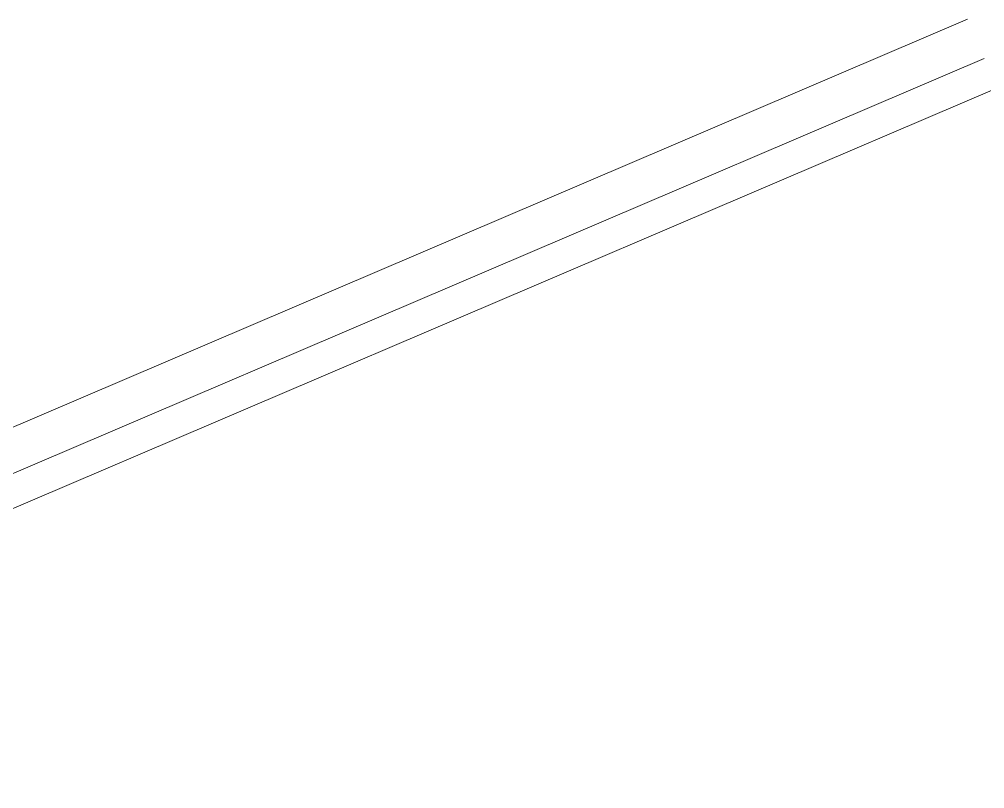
# Model space of a CAD drawing. Extents: x 2498567 to 2501210, y 7092229 to 7094464.
# Drawn here: x 2499468.57 to 2499477.61, y 7093517.13 to 7093524.32 of the extents above; entities that cross this region are included whole.
import ezdxf

# ---------------------------------------------------------------- set-up
doc = ezdxf.new("R2010")
doc.units = 0
doc.header["$MEASUREMENT"] = 0
doc.layers.add('2', color=7, linetype='Continuous', lineweight=0)

msp = doc.modelspace()

# ---------------------------------------------------------------- linework, layer by layer
at = {"layer": '2', "color": 7, "linetype": 'Continuous', "lineweight": 0, "flags": 128}
for points in [[(2499477.4463, 7093524.3228), (2499467.9751, 7093520.2813), (2499457.6644, 7093515.8369), (2499430.1822, 7093504.2373), (2499403.3953, 7093492.0832), (2499376.2966, 7093478.5919), (2499345.988, 7093463.3341), (2499311.0484, 7093445.9943), (2499278.7502, 7093429.7782), (2499259.9653, 7093420.1417), (2499244.7768, 7093412.4596), (2499234.3926, 7093407.6077), (2499229.9949, 7093405.784), (2499223.6262, 7093403.9622), (2499217.8634, 7093403.0803), (2499211.801, 7093403.2301), (2499205.6166, 7093403.8561), (2499200.4464, 7093404.7286), (2499196.4525, 7093406.0277)], [(2499477.6033, 7093523.9549), (2499468.1328, 7093519.9137), (2499457.8213, 7093515.4689), (2499430.3427, 7093503.8708), (2499403.5671, 7093491.722), (2499376.4757, 7093478.2343), (2499346.1669, 7093462.9763), (2499311.227, 7093445.6364), (2499278.9312, 7093429.4215), (2499260.1468, 7093419.7853), (2499244.9518, 7093412.0998), (2499234.554, 7093407.2416), (2499230.127, 7093405.4057), (2499223.7118, 7093403.5707), (2499217.8889, 7093402.6796), (2499211.7758, 7093402.8306), (2499205.5631, 7093403.4595), (2499200.3507, 7093404.3391), (2499196.3288, 7093405.6473)], [(2499477.721, 7093523.679), (2499468.251, 7093519.638), (2499457.939, 7093515.193), (2499430.463, 7093503.596), (2499403.696, 7093491.451), (2499376.61, 7093477.966), (2499346.301, 7093462.708), (2499311.361, 7093445.368), (2499279.067, 7093429.154), (2499260.283, 7093419.518), (2499245.083, 7093411.83), (2499234.675, 7093406.967), (2499230.226, 7093405.122), (2499223.776, 7093403.277), (2499217.908, 7093402.379), (2499211.757, 7093402.531), (2499205.523, 7093403.162), (2499200.279, 7093404.047), (2499196.236, 7093405.362)]]:
    msp.add_lwpolyline(points, dxfattribs=at)

doc.saveas('drawing.dxf')
